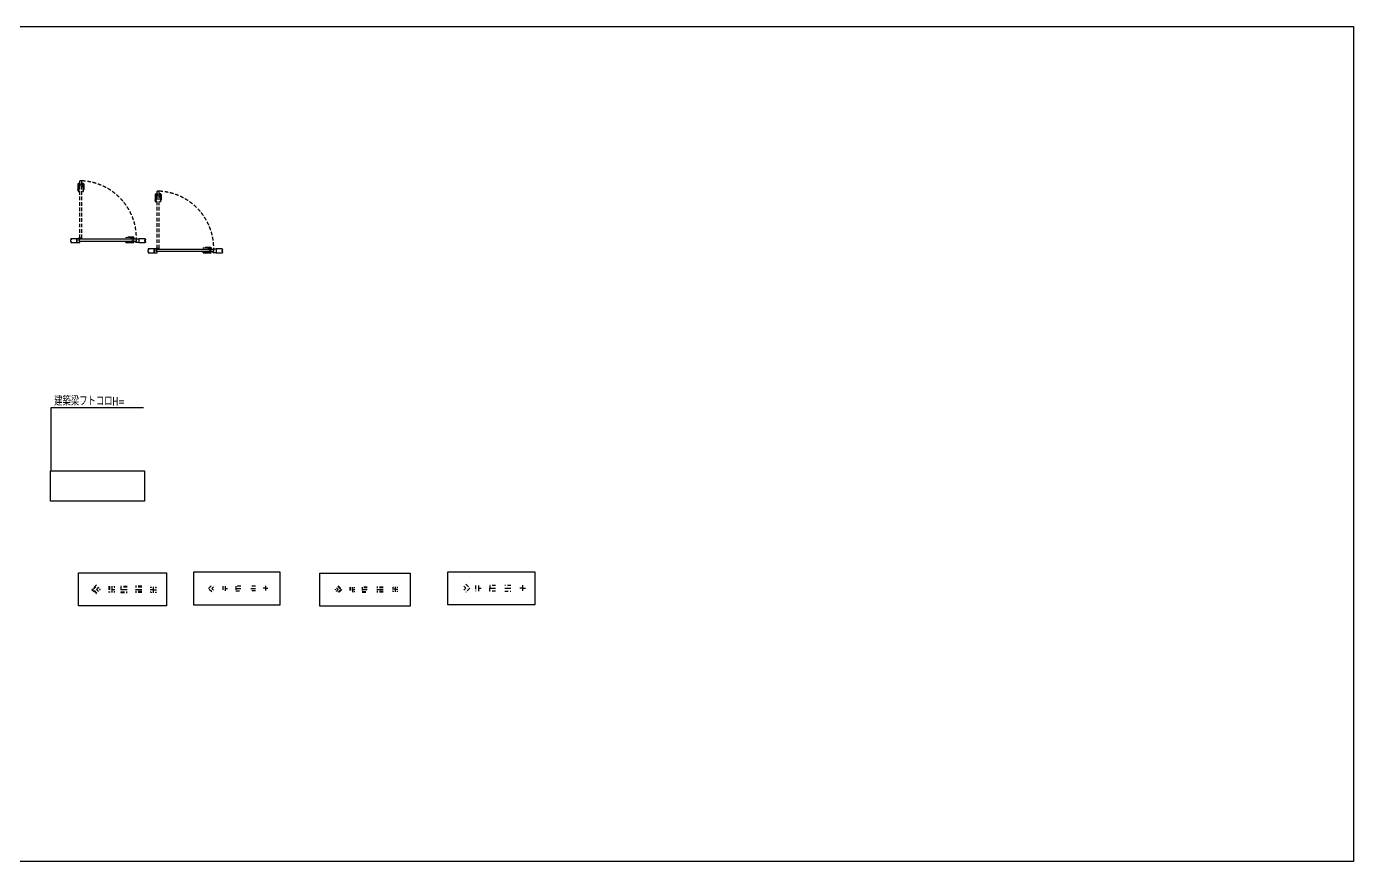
# Model space of a CAD drawing. Extents: x 27 to 42336, y -3012 to 11714.
# Drawn here: x 18944 to 42336, y -3012 to 11714 of the extents above; entities that cross this region are included whole.
import ezdxf

# ---------------------------------------------------------------- set-up
doc = ezdxf.new("R2010")
doc.units = 0
doc.header["$LTSCALE"] = 10
doc.linetypes.add('HIDDEN', pattern=[9.525, 6.35, -3.175])
for name, color, linetype in [('_P15_レール', 2, 'HIDDEN'), ('_P15_文字', 3, 'Continuous'), ('_P15_製品', 4, 'Continuous'), ('_基準', 1, 'Continuous'), ('_製品芯線', 1, 'Continuous')]:
    doc.layers.add(name, color=color, linetype=linetype)
doc.styles.add('OKAMURA', font='simplex8.shx', dxfattribs={"width": 0.7, "bigfont": 'BIGFONT.shx'})
doc.dimstyles.new('OKAMURA-050', dxfattribs={"dimscale": 50, "dimtxt": 3, "dimasz": 1, "dimexe": 0, "dimexo": 3, "dimgap": 1, "dimtad": 1, "dimdec": 8, "dimdsep": 46, "dimtxsty": 'OKAMURA', "dimblk1": 'DOT', "dimblk2": 'DOT', "dimsah": 1, "dimcen": 0, "dimclrt": 3, "dimadec": 0, "dimazin": 0, "dimtfac": 1, "dimtdec": 8, "dimtix": 1, "dimtmove": 2, "dimatfit": 3, "dimfxl": 1, "dimtolj": 1, "dimarcsym": 0})

# ---------------------------------------------------------------- blocks, each defined once
blk = doc.blocks.new('P15_TAYNAM_TV1')
at = {"layer": '_P15_製品'}
for p, q in [((-28, 16), (-32, 0)), ((-32, 0), (-32, -88)), ((-26, 17), (-11, 17)), ((-18, 8), (-18, -8)), ((-10, 16), (-10, -32)), ((-8, 12), (-10, 12)), ((-10, -12), (-10, 12)), ((-10, 9), (-10, 9)), ((0, 24), (-8, 24)), ((-8, 24), (-8, -24)), ((-8, 12), (-8, 12)), ((-8, -12), (-8, 12)), ((-8, 12), (-8, 12)), ((-8, -12), (-8, 12)), ((0, 24), (0, -24)), ((38, 24), (46, 24)), ((38, 24), (38, -24)), ((46, 24), (46, -24)), ((46, 12), (46, 12)), ((46, -12), (46, 12)), ((46, 12), (46, 12)), ((46, 12), (48, 12)), ((46, -12), (46, 12)), ((48, 16), (48, -32)), ((48, -12), (48, 12)), ((48, 9), (48, 9)), ((64, 17), (49, 17)), ((56, 8), (56, -8)), ((66, 16), (70, 0)), ((70, 0), (70, -88)), ((-26, -120), (-32, -88)), ((-25, -121), (-22, -121)), ((-23, -38), (-23, -87)), ((-23, -87), (-17, -118)), ((-11, -33), (-22, -37)), ((-22, -121), (-18, -120)), ((-10, -9), (-10, -9)), ((-8, -12), (-10, -12)), ((-8, -12), (-8, -12)), ((-8, -12), (-8, -12)), ((0, -24), (-8, -24)), ((38, -24), (46, -24)), ((46, -12), (46, -12)), ((46, -12), (46, -12)), ((46, -12), (48, -12)), ((48, -9), (48, -9)), ((49, -33), (60, -37)), ((61, -87), (55, -118)), ((60, -121), (56, -120)), ((63, -121), (60, -121)), ((61, -38), (61, -87)), ((64, -120), (70, -88))]:
    blk.add_line(p, q, dxfattribs=at)
for centre, radius in [((-18, 0), 3), ((-18, 0), 2.55), ((56, 0), 2.55), ((56, 0), 3)]:
    blk.add_circle(centre, radius, dxfattribs=at)
for centre, radius, start, end in [((-26, 15), 2, 90, 165.1735), ((-11, 16), 1, 0, 90), ((49, 16), 1, 90, 180), ((64, 15), 2, 14.8265, 90), ((-25, -120), 1.5, 190.4648, 270), ((-21, -38), 2, 107.1027, 180), ((-19, -119), 1.5, 285, 10.4648), ((-12, -32), 2, 287.1027, 0), ((50, -32), 2, 180, 252.8973), ((57, -119), 1.5, 169.5352, 255), ((59, -38), 2, 0, 72.8973), ((63, -120), 1.5, 270, 349.5352)]:
    blk.add_arc(centre, radius, start, end, dxfattribs=at)
at = {"layer": '_基準'}
blk.add_line((-36, 0), (74, 0), dxfattribs=at)
blk = doc.blocks.new('P15_TAYNAM_TV2')
at = {"layer": '_P15_製品'}
for p, q in [((-121, 25), (-121, 22)), ((-121, 22), (-120, 18)), ((-120, 26), (-88, 32)), ((-87, 23), (-118, 17)), ((0, 32), (-88, 32)), ((-38, 23), (-87, 23)), ((-33, 11), (-37, 22)), ((16, 10), (-32, 10)), ((-24, 0), (-24, 8)), ((24, 8), (-24, 8)), ((24, 0), (-24, 0)), ((-12, 8), (-12, 10)), ((-12, 10), (12, 10)), ((-12, 8), (-12, 8)), ((-12, 8), (12, 8)), ((-12, 8), (-12, 8)), ((-12, 8), (12, 8)), ((-9, 10), (-9, 10)), ((8, 18), (-8, 18)), ((16, 28), (0, 32)), ((9, 10), (9, 10)), ((12, 8), (12, 10)), ((12, 8), (12, 8)), ((12, 8), (12, 8)), ((17, 26), (17, 11)), ((24, 0), (24, 8)), ((-121, -60), (-120, -56)), ((-121, -63), (-121, -60)), ((-120, -64), (-88, -70)), ((-87, -61), (-118, -55)), ((0, -70), (-88, -70)), ((-38, -61), (-87, -61)), ((-33, -49), (-37, -60)), ((16, -48), (-32, -48)), ((-24, -38), (-24, -46)), ((24, -38), (-24, -38)), ((24, -46), (-24, -46)), ((-12, -46), (-12, -46)), ((-12, -46), (12, -46)), ((-12, -46), (-12, -46)), ((-12, -46), (-12, -48)), ((-12, -46), (12, -46)), ((-12, -48), (12, -48)), ((-9, -48), (-9, -48)), ((8, -56), (-8, -56)), ((16, -66), (0, -70)), ((9, -48), (9, -48)), ((12, -46), (12, -46)), ((12, -46), (12, -46)), ((12, -46), (12, -48)), ((17, -64), (17, -49)), ((24, -38), (24, -46))]:
    blk.add_line(p, q, dxfattribs=at)
blk.add_lwpolyline([(108, 3), (108, -67), (53, -67), (53, -43), (68, -43), (68, 3)], close=True, dxfattribs=at)
for centre, radius in [((0, 18), 3), ((0, 18), 2.55), ((0, -56), 2.55), ((0, -56), 3)]:
    blk.add_circle(centre, radius, dxfattribs=at)
for centre, radius, start, end in [((-120, 25), 1.5, 100.4648, 180), ((-119, 19), 1.5, 195, 280.4648), ((-38, 21), 2, 17.1027, 90), ((-32, 12), 2, 197.1027, 270), ((15, 26), 2, 0, 75.1735), ((16, 11), 1, 270, 0), ((-120, -63), 1.5, 180, 259.5352), ((-119, -57), 1.5, 79.5352, 165), ((-38, -59), 2, 270, 342.8973), ((-32, -50), 2, 90, 162.8973), ((16, -49), 1, 0, 90), ((15, -64), 2, 284.8265, 0)]:
    blk.add_arc(centre, radius, start, end, dxfattribs=at)
at = {"layer": '_基準'}
blk.add_line((0, 36), (0, -74), dxfattribs=at)
blk = doc.blocks.new('*U116')
at = {"layer": '_P15_製品', "linetype": 'HIDDEN'}
for points in [[(162, 46), (200, 46), (200, 1054), (162, 1054)], [(162, 46), (162, 46), (162, 1054)]]:
    blk.add_lwpolyline(points, dxfattribs=at)
at = {"layer": '_P15_製品'}
for points in [[(108, 35), (4, 35), (4, 24), (12, 24), (12, 14), (0, 12), (0, -12), (12, -14), (12, -25), (4, -25), (4, -35), (108, -35)], [(108, 35), (108, -35), (163, -35), (163, -11), (148, -11), (148, 35)], [(148, -2), (151, -2), (151, 38), (148, 38)], [(196, 43), (196, 46), (156, 46), (156, 43)], [(1311, 12), (1323, 14), (1323, 24), (1307, 24), (1307, 35), (1203, 35), (1203, -35), (1307, -35), (1307, -25), (1323, -25), (1323, -14), (1311, -12)]]:
    blk.add_lwpolyline(points, close=True, dxfattribs=at)
for points in [[(151, 32), (151, -6), (1159, -6), (1159, 32)], [(151, 32), (151, 32), (1159, 32)]]:
    blk.add_lwpolyline(points, dxfattribs=at)
blk.add_circle((149, 45), 6.5, dxfattribs=at)
at = {"layer": '_P15_製品', "linetype": 'HIDDEN'}
blk.add_arc((149, 45), 1011, 357.1372, 447.1372, dxfattribs=at)
for name, p in [('P15_TAYNAM_TV1', (162, 990)), ('P15_TAYNAM_TV2', (1095, 32))]:
    blk.add_blockref(name, p)
blk = doc.blocks.new('*U94')
at = {"layer": '_P15_レール', "extrusion": (7.4988e-33, 1.22465e-16, -1)}
for p, q in [((110, 55), (0, 55)), ((110, 40), (0, 40)), ((110, -40), (0, -40)), ((110, -55), (0, -55))]:
    blk.add_line(p, q, dxfattribs=at)
at = {"layer": '_製品芯線'}
blk.add_line((0, 0), (110, 0), dxfattribs=at)
blk = doc.blocks.new('*U93')
at = {"layer": '_P15_レール'}
for p, q in [((110, 55), (0, 55)), ((0, 55), (0, -55)), ((110, 40), (0, 40)), ((0, -40), (110, -40)), ((0, -55), (110, -55))]:
    blk.add_line(p, q, dxfattribs=at)
at = {"layer": '_製品芯線'}
blk.add_line((0, 0), (110, 0), dxfattribs=at)
blk = doc.blocks.new('*U104')
at = {"layer": '_P15_レール'}
for p, q in [((0, 42.5), (0, -42.5)), ((85, 42.5), (0, 42.5)), ((0, -42.5), (85, -42.5))]:
    blk.add_line(p, q, dxfattribs=at)
at = {"layer": '_製品芯線'}
blk.add_line((0, 0), (85, 0), dxfattribs=at)
blk = doc.blocks.new('*U95')
at = {"layer": '_P15_レール', "extrusion": (7.4988e-33, 1.22465e-16, -1)}
for p, q in [((85, 42.5), (0, 42.5)), ((85, -42.5), (0, -42.5))]:
    blk.add_line(p, q, dxfattribs=at)
at = {"layer": '_製品芯線'}
blk.add_line((0, 0), (85, 0), dxfattribs=at)
blk = doc.blocks.new('P15_RAIL_85_TURN_L')
at = {"layer": '_P15_レール', "extrusion": (8.65956e-17, -8.65956e-17, -1)}
for p, q in [((-60, 0), (0, 60)), ((0, -60), (-60, 0))]:
    blk.add_line(p, q, dxfattribs=at)
at = {"layer": '_製品芯線'}
for p in [(30, 30), (30, -30)]:
    blk.add_line(p, (0, 0), dxfattribs=at)
blk = doc.blocks.new('*U96')
at = {"layer": '_P15_レール'}
for p, q in [((90, 45), (0, 45)), ((0, 45), (0, -45)), ((90, 33), (0, 33)), ((0, -33), (90, -33)), ((0, -45), (90, -45))]:
    blk.add_line(p, q, dxfattribs=at)
at = {"layer": '_製品芯線'}
blk.add_line((0, 0), (90, 0), dxfattribs=at)
blk = doc.blocks.new('*U97')
at = {"layer": '_P15_レール', "extrusion": (7.4988e-33, 1.22465e-16, -1)}
for p, q in [((110, 45), (0, 45)), ((110, 33), (0, 33)), ((110, -33), (0, -33)), ((110, -45), (0, -45))]:
    blk.add_line(p, q, dxfattribs=at)
at = {"layer": '_製品芯線'}
blk.add_line((0, 0), (110, 0), dxfattribs=at)
blk = doc.blocks.new('P15_RAIL_66S_TURN_L')
at = {"layer": '_P15_レール'}
for p, q in [((0, 64), (-64, 0)), ((-64, 0), (0, -64)), ((8, 55), (-47, 0)), ((-47, 0), (8, -55)), ((55, 8), (47, 0)), ((47, 0), (55, -8))]:
    blk.add_line(p, q, dxfattribs=at)
at = {"layer": '_製品芯線', "extrusion": (2.16322e-12, 5.76924e-13, -1)}
for p in [(32, 32), (32, -32)]:
    blk.add_line(p, (0, 0), dxfattribs=at)
blk = doc.blocks.new('*U98')
at = {"layer": '_P15_レール'}
for p, q in [((100, 50), (0, 50)), ((0, 50), (0, 0)), ((0, -50), (0, 0)), ((100, -50), (0, -50))]:
    blk.add_line(p, q, dxfattribs=at)
at = {"layer": '_製品芯線'}
blk.add_line((0, 0), (100, 0), dxfattribs=at)
blk = doc.blocks.new('*U99')
at = {"layer": '_P15_レール', "extrusion": (7.4988e-33, 1.22465e-16, -1)}
blk.add_line((110, 50), (0, 50), dxfattribs=at)
at = {"layer": '_P15_レール'}
blk.add_line((0, -50), (110, -50), dxfattribs=at)
at = {"layer": '_製品芯線'}
blk.add_line((0, 0), (110, 0), dxfattribs=at)
blk = doc.blocks.new('P15_RAIL_100H_TURN_L')
at = {"layer": '_P15_レール'}
for p, q in [((0, 71), (-71, 0)), ((-71, 0), (0, -71))]:
    blk.add_line(p, q, dxfattribs=at)
at = {"layer": '_製品芯線', "extrusion": (2.16322e-12, 5.76924e-13, -1)}
for p in [(35, 35), (35, -35)]:
    blk.add_line(p, (0, 0), dxfattribs=at)
blk = doc.blocks.new('P15_RAIL_110_TURN_T')
at = {"layer": '_P15_レール'}
for p, q in [((-55, 55), (-55, -55)), ((-40, 55), (-40, -55)), ((40, 55), (40, 40)), ((40, 40), (55, 40)), ((40, -40), (40, -55)), ((40, -40), (55, -40))]:
    blk.add_line(p, q, dxfattribs=at)
at = {"layer": '_製品芯線'}
for p, q in [((0, 55), (0, -55)), ((0, 0), (55, 0))]:
    blk.add_line(p, q, dxfattribs=at)
blk = doc.blocks.new('P15_RAIL_110_TURN_L')
at = {"layer": '_P15_レール'}
for p, q in [((0, 78), (-78, 0)), ((-78, 0), (0, -78)), ((-57, 0), (11, 67)), ((11, -67), (-57, 0)), ((57, 0), (67, 11)), ((67, -11), (57, 0))]:
    blk.add_line(p, q, dxfattribs=at)
at = {"layer": '_製品芯線'}
for p, q in [((39, 39), (0, 0)), ((0, 0), (39, -39))]:
    blk.add_line(p, q, dxfattribs=at)
blk = doc.blocks.new('P15_RAIL_85_TURN_T')
at = {"layer": '_P15_レール'}
blk.add_line((-42.5, 42.5), (-42.5, -42.5), dxfattribs=at)
at = {"layer": '_製品芯線'}
for p, q in [((0, 42.5), (0, -42.5)), ((0, 0), (42.5, 0))]:
    blk.add_line(p, q, dxfattribs=at)
blk = doc.blocks.new('P15_RAIL_66S_TURN_T')
at = {"layer": '_P15_レール'}
for p, q in [((-45, 45), (-45, -45)), ((-33, 45), (-33, -45)), ((33, 45), (33, 33)), ((45, 33), (33, 33)), ((33, -33), (33, -45)), ((33, -33), (45, -33))]:
    blk.add_line(p, q, dxfattribs=at)
at = {"layer": '_製品芯線'}
for p, q in [((0, 45), (0, -45)), ((0, 0), (45, 0))]:
    blk.add_line(p, q, dxfattribs=at)
blk = doc.blocks.new('P15_RAIL_100H_TURN_T')
at = {"layer": '_P15_レール'}
blk.add_line((-50, 50), (-50, -50), dxfattribs=at)
at = {"layer": '_製品芯線'}
for p, q in [((0, 50), (0, -50)), ((0, 0), (50, 0))]:
    blk.add_line(p, q, dxfattribs=at)
blk = doc.blocks.new('P15_RAIL_110_CROSS')
at = {"layer": '_P15_レール'}
for p, q in [((-40, 40), (-55, 40)), ((-40, 55), (-40, 40)), ((40, 55), (40, 40)), ((40, 40), (55, 40)), ((-40, -40), (-55, -40)), ((-40, -40), (-40, -55)), ((40, -40), (40, -55)), ((40, -40), (55, -40))]:
    blk.add_line(p, q, dxfattribs=at)
at = {"layer": '_製品芯線'}
for p, q in [((0, 0), (-55, 0)), ((0, 55), (0, -55)), ((0, 0), (55, 0))]:
    blk.add_line(p, q, dxfattribs=at)
blk = doc.blocks.new('P15_RAIL_85_CROSS')
at = {"layer": '_製品芯線'}
for p, q in [((0, 0), (-42.5, 0)), ((0, 42.5), (0, -42.5)), ((0, 0), (42.5, 0))]:
    blk.add_line(p, q, dxfattribs=at)
blk = doc.blocks.new('P15_RAIL_66S_CROSS')
at = {"layer": '_P15_レール'}
for p, q in [((-45, 33), (-33, 33)), ((-33, 45), (-33, 33)), ((33, 45), (33, 33)), ((45, 33), (33, 33)), ((-33, -33), (-45, -33)), ((-33, -33), (-33, -45)), ((33, -33), (33, -45)), ((33, -33), (45, -33))]:
    blk.add_line(p, q, dxfattribs=at)
at = {"layer": '_製品芯線'}
for p, q in [((0, 0), (-45, 0)), ((0, 45), (0, -45)), ((0, 0), (45, 0))]:
    blk.add_line(p, q, dxfattribs=at)
blk = doc.blocks.new('P15_RAIL_100H_CROSS')
at = {"layer": '_製品芯線'}
for p, q in [((0, 0), (-50, 0)), ((0, 50), (0, -50)), ((0, 0), (50, 0))]:
    blk.add_line(p, q, dxfattribs=at)
blk = doc.blocks.new('*U75')
at = {"color": 5}
blk.add_lwpolyline([(0, 268), (1657, 268), (1657, -268), (0, -268)], close=True, dxfattribs=at)
blk = doc.blocks.new('_DOT')
at = {"color": 0, "linetype": 'ByBlock'}
blk.add_line((-0.5, 0), (-1, 0), dxfattribs=at)
at = {"color": 0, "linetype": 'ByBlock', "const_width": 0.5}
blk.add_lwpolyline([(-0.25, 0, 1), (0.25, 0, 1)], format="xyb", close=True, dxfattribs=at)
blk = doc.blocks.new('*U77')
at = {"layer": '_P15_文字', "insert": (56, 1300), "char_height": 150, "attachment_point": 1, "style": 'OKAMURA'}
blk.add_mtext_dynamic_manual_height_columns('建築梁フトコロH=', width=1574.91, gutter_width=37.5, heights=[0], dxfattribs=at)
at = {"layer": '_P15_文字'}
blk.add_leader([(0, 0), (0, 1116), (1630, 1116)], dimstyle='OKAMURA-050', override={"dimgap": 1, "dimtad": 0}, dxfattribs=at)

msp = doc.modelspace()

# ---------------------------------------------------------------- linework, layer by layer
for points in [[(7027.97538853, 11714.04144541), (42335.53851823, 11714.04144541), (42335.53851823, -3012.05126226), (7027.97538853, -3012.05126226)], [(19860.99999747, 2078.19926927), (21409, 2078.19926927), (21409, 1495.59574341), (19860.99999747, 1495.59574341)], [(21891.97563826, 2093.6655415), (23407, 2093.6655415), (23407, 1511.06201563), (21891.97563826, 1511.06201563)], [(24117.15069478, 2075.10353622), (25706.5, 2075.10353622), (25706.5, 1492.50001036), (24117.15069478, 1492.50001036)], [(26368.5907202, 2097.94852379), (27904.5, 2097.94852379), (27904.5, 1515.34499792), (26368.5907202, 1515.34499792)]]:
    msp.add_lwpolyline(points, close=True)
at = {"layer": '_P15_製品', "linetype": 'HIDDEN'}
for points in [[(21245.84882656, 7801.59038331), (21283.84882656, 7801.59038331), (21283.84882656, 8809.95495585), (21245.84882656, 8809.95495585)], [(21245.84882656, 7801.59038331), (21245.84882656, 7801.59038331), (21245.84882656, 8809.95495585)]]:
    msp.add_lwpolyline(points, dxfattribs=at)
at = {"layer": '_P15_製品'}
for points in [[(21191.84840221, 7790.58995896), (21087.84840221, 7790.58995896), (21087.84840221, 7780.08995896), (21095.84840221, 7780.08995896), (21095.84840221, 7769.98995896), (21083.84840221, 7767.58995896), (21083.84840221, 7743.58995897), (21095.84840221, 7741.18995896), (21095.84840221, 7731.08995896), (21087.84840221, 7731.08995896), (21087.84840221, 7720.58995896), (21191.84840221, 7720.58995896)], [(21191.84840221, 7790.58995896), (21191.84840221, 7720.58995896), (21246.84840221, 7720.58995896), (21246.84840221, 7744.08995897), (21231.84840221, 7744.08995897), (21231.84840221, 7790.58995896)], [(21231.84840221, 7753.59038331), (21234.84840221, 7753.59038331), (21234.84840221, 7793.76540364), (21231.84840221, 7793.76540364)], [(21279.84840221, 7798.59038331), (21279.84840221, 7801.59038331), (21239.67338188, 7801.59038331), (21239.67338188, 7798.59038331)], [(22395.21297475, 7767.58995896), (22407.21297475, 7769.98995896), (22407.21297475, 7780.08995896), (22391.21297475, 7780.08995896), (22391.21297475, 7790.58995896), (22287.21297475, 7790.58995896), (22287.21297475, 7720.58995896), (22391.21297475, 7720.58995896), (22391.21297475, 7731.08995896), (22407.21297475, 7731.08995896), (22407.21297475, 7741.18995896), (22395.21297475, 7743.58995897)]]:
    msp.add_lwpolyline(points, close=True, dxfattribs=at)
for points in [[(21234.84840221, 7787.58995896), (21234.84840221, 7749.58995896), (22243.21297475, 7749.58995896), (22243.21297475, 7787.58995896)], [(21234.84840221, 7787.58995896), (21234.84840221, 7787.58995896), (22243.21297475, 7787.58995896)]]:
    msp.add_lwpolyline(points, dxfattribs=at)
msp.add_circle((21233.34840221, 7800.09038331), 6.50000001, dxfattribs=at)
at = {"layer": '_P15_製品', "linetype": 'HIDDEN'}
msp.add_arc((21233.34840221, 7800.09038331), 1011.12647465, 357.13718753503, 87.13718753498, dxfattribs=at)

# ---------------------------------------------------------------- block references
for name, p in [('*U116', (19721.5, 7937)), ('P15_TAYNAM_TV1', (21245.84882656, 8745.95495585)), ('P15_TAYNAM_TV2', (22179.21297475, 7787.58995896)), ('*U77', (19375.83333913, 3878.24851028)), ('*U75', (19367.5, 3610.6242534)), ('P15_RAIL_110_TURN_L', (20175.24347758, 1786.89750634)), ('P15_RAIL_110_TURN_T', (20448.09838085, 1786.89750634)), ('*U94', (20866.00333405, 1786.89750634)), ('P15_RAIL_110_CROSS', (21178.99999127, 1778.49999093)), ('P15_RAIL_85_TURN_L', (22211.45844008, 1802.36377856)), ('P15_RAIL_85_TURN_T', (22446.90722949, 1802.36377856)), ('*U104', (22636.71417513, 1802.36377856)), ('*U95', (22896.97897484, 1802.36377856)), ('P15_RAIL_85_CROSS', (23157.99998099, 1808.49999744)), ('P15_RAIL_66S_TURN_T', (24689.30233626, 1783.80177329)), ('*U96', (24861.88923165, 1783.80177329)), ('*U97', (25122.15403135, 1783.80177329)), ('P15_RAIL_66S_CROSS', (25443.00001851, 1788.99999126)), ('P15_RAIL_100H_TURN_T', (26910.87199909, 1806.64676086)), ('*U98', (27113.32925707, 1806.64676086)), ('*U99', (27373.59405678, 1806.64676086)), ('P15_RAIL_100H_CROSS', (27688.50000507, 1810.49999796))]:
    msp.add_blockref(name, p)
at = {"extrusion": (2.16322e-12, -5.76924e-13, -1)}
for name, p in [('P15_RAIL_100H_TURN_L', (-26688.07352202, 1806.64676086, 0.00000006)), ('P15_RAIL_66S_TURN_L', (-24438.32034241, 1783.80177329, 0.00000005))]:
    msp.add_blockref(name, p, dxfattribs=at)
at = {"layer": '_P15_レール'}
msp.add_blockref('*U93', (20605.73853434, 1784.61163436), dxfattribs=at)

doc.saveas('drawing.dxf')
